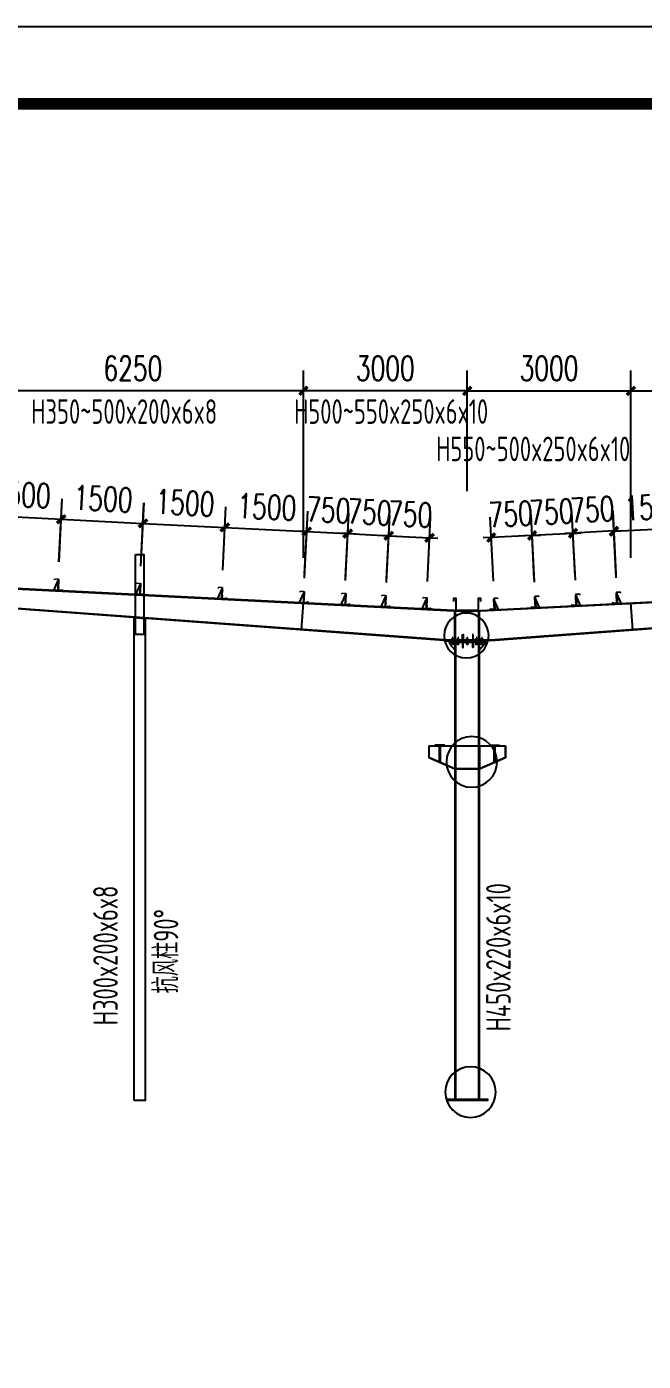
# Model space of a CAD drawing. Extents: x -33967 to 1773478, y -1022458 to -784650.
# Drawn here: x 1680354 to 1691651, y -962897 to -938458 of the extents above; entities that cross this region are included whole.
import ezdxf

# ---------------------------------------------------------------- set-up
doc = ezdxf.new("R2010")
doc.units = 0
doc.header["$LTSCALE"] = 1000
doc.header["$MEASUREMENT"] = 0
doc.linetypes.add('ACAD_ISO02W100', pattern=[15, 12, -3])
for name, color, linetype in [('14', 2, 'Continuous'), ('AXIS', 3, 'Continuous'), ('G L', 150, 'Continuous'), ('GL', 150, 'Continuous'), ('GZ', 50, 'Continuous'), ('PUB_TITLE', 4, 'Continuous'), ('SPACE', 7, 'Continuous'), ('TEXT', 7, 'Continuous'), ('天沟', 2, 'Continuous'), ('柱子', 30, 'Continuous'), ('檩托板', 7, 'Continuous')]:
    doc.layers.add(name, color=color, linetype=linetype)
for name, color, linetype, lineweight in [('6', 253, 'Continuous', 13), ('檩条', 30, 'Continuous', 5), ('螺栓', 15, 'Continuous', 18)]:
    doc.layers.add(name, color=color, linetype=linetype, lineweight=lineweight)
doc.styles.add('_TCH_DIM_T3', font='SIMPLEX', dxfattribs={"width": 0.705882, "bigfont": 'GBCBIG'})
doc.styles.add('TSSD_Norm', font='tssdeng.shx', dxfattribs={"bigfont": 'hztxt.shx'})
doc.dimstyles.new('TCH_150_1', dxfattribs={"dimtxt": 446.25, "dimasz": 150, "dimexe": 375, "dimexo": 450, "dimgap": 189.375, "dimtad": 1, "dimdec": 0, "dimzin": 0, "dimdsep": 46, "dimtxsty": '_TCH_DIM_T3', "dimblk": 'ARCHTICK', "dimcen": 0.09, "dimclrd": 256, "dimclre": 256, "dimclrt": 7, "dimazin": 2, "dimtfac": 1, "dimtdec": 0, "dimtix": 1, "dimtmove": 2, "dimatfit": 3, "dimfxl": 1, "dimtolj": 1, "dimtzin": 0, "dimarcsym": 0})
pattern_1 = [(180, (1860132.074, -883460.571), (-3e-12, -6.37031987), []), (180, (1860132.074, -883463.756), (-3e-12, -6.37031987), [3.18515994, -1.59257997])]
pattern_2 = [(180, (1860132.074, -883460.571), (-3e-12, -6.37031987), []), (180, (1860132.074, -883463.756), (-3e-12, -6.37031987), [3.18515994, -1.59257997])]
pattern_3 = [(180, (1859962.355, -883460.571), (-3e-12, -6.37031987), []), (180, (1859962.355, -883463.756), (-3e-12, -6.37031987), [3.18515994, -1.59257997])]
pattern_4 = [(180, (1859962.355, -883460.571), (-3e-12, -6.37031987), []), (180, (1859962.355, -883463.756), (-3e-12, -6.37031987), [3.18515994, -1.59257997])]
pattern_5 = [(180, (1859862.355, -883460.571), (-3e-12, -6.37031987), []), (180, (1859862.355, -883463.756), (-3e-12, -6.37031987), [3.18515994, -1.59257997])]
pattern_6 = [(180, (1859862.355, -883460.571), (-3e-12, -6.37031987), []), (180, (1859862.355, -883463.756), (-3e-12, -6.37031987), [3.18515994, -1.59257997])]
pattern_7 = [(180, (1860014.3554, -883460.571), (-3e-12, -6.37031987), []), (180, (1860014.3554, -883463.756), (-3e-12, -6.37031987), [3.18515994, -1.59257997])]
pattern_8 = [(180, (1860014.3554, -883460.571), (-3e-12, -6.37031987), []), (180, (1860014.3554, -883463.756), (-3e-12, -6.37031987), [3.18515994, -1.59257997])]
pattern_9 = [(180, (1859912.3554, -883460.571), (-3e-12, -6.37031987), []), (180, (1859912.3554, -883463.756), (-3e-12, -6.37031987), [3.18515994, -1.59257997])]
pattern_10 = [(180, (1859912.3554, -883460.571), (-3e-12, -6.37031987), []), (180, (1859912.3554, -883463.756), (-3e-12, -6.37031987), [3.18515994, -1.59257997])]

# ---------------------------------------------------------------- blocks, each defined once
blk = doc.blocks.new('LT')
at = {"layer": '檩托板', "elevation": 0}
for points in [[(1356482, 98210), (1356488, 98210), (1356498, 98018), (1356492, 98018)], [(1356488, 98200), (1356498, 98018), (1356568, 98022)]]:
    blk.add_lwpolyline(points, close=True, dxfattribs=at)
at = {"layer": '檩条', "color": 1, "linetype": 'Continuous'}
for p, q in [((1356504, 98171, -2), (1356464, 98169, -2)), ((1356509, 98080, -2), (1356469, 98078, -2))]:
    blk.add_line(p, q, dxfattribs=at)
at = {"layer": '檩条', "elevation": -2}
blk.add_lwpolyline([(1356481, 98215, -0.414214), (1356491, 98225), (1356547, 98228), (1356561, 98215), (1356563, 98218), (1356548, 98231), (1356488, 98228, 0.414214), (1356478, 98217), (1356488, 98041, -0.414214), (1356478, 98030), (1356423, 98027), (1356408, 98040), (1356406, 98038), (1356421, 98024), (1356481, 98027, 0.414214), (1356491, 98038), (1356481, 98215)], format="xyb", dxfattribs=at)
at = {"layer": '檩条', "color": 1, "linetype": 'Continuous'}
for points in [[(1356481, 98158, -2), (1356480, 98182, -2), (1356490, 98158, -2), (1356489, 98182, -2)], [(1356485, 98091, -2), (1356486, 98066, -2), (1356494, 98091, -2), (1356495, 98067, -2)]]:
    blk.add_solid(points, dxfattribs=at)
blk = doc.blocks.new('_ArchTick')
at = {"color": 0, "linetype": 'ByBlock', "const_width": 0.4}
blk.add_lwpolyline([(-0.5, -0.5), (0.5, 0.5)], dxfattribs=at)
blk = doc.blocks.new('*D746')
at = {"layer": 'AXIS', "lineweight": -2, "transparency": 16777216}
for p, q in [((1679174, -948186), (1679174, -944752)), ((1685424, -947250), (1685424, -944752)), ((1685424, -945127), (1679174, -945127))]:
    blk.add_line(p, q, dxfattribs=at)
at = {"layer": 'Defpoints', "color": 0, "transparency": 16777216}
for p in [(1679174, -945127), (1685424, -947700, 3), (1679174, -948636, 3)]:
    blk.add_point(p, dxfattribs=at)
at = {"layer": 'AXIS', "lineweight": -2, "transparency": 16777216, "xscale": 150, "yscale": 150, "zscale": 150, "rotation": 180}
blk.add_blockref('_ArchTick', (1679174, -945127), dxfattribs=at)
at = {"layer": 'AXIS', "lineweight": -2, "transparency": 16777216, "xscale": 150, "yscale": 150, "zscale": 150}
blk.add_blockref('_ArchTick', (1685424, -945127), dxfattribs=at)
at = {"layer": 'AXIS', "color": 7, "transparency": 16777216, "insert": (1682299, -944714), "char_height": 446.2, "attachment_point": 5, "style": '_TCH_DIM_T3'}
blk.add_mtext('\\A1;6250', dxfattribs=at)
blk = doc.blocks.new('*D752')
at = {"layer": 'AXIS', "lineweight": -2, "transparency": 16777216}
for p, q in [((1679446, -948184), (1679504, -947028)), ((1680945, -948259), (1681002, -947103)), ((1679485, -947403), (1680984, -947478))]:
    blk.add_line(p, q, dxfattribs=at)
at = {"layer": 'Defpoints', "color": 0, "transparency": 16777216}
for p in [(1680984, -947478), (1679424, -948634, 0), (1680922, -948709, 0)]:
    blk.add_point(p, dxfattribs=at)
at = {"layer": 'AXIS', "lineweight": -2, "transparency": 16777216, "xscale": 150, "yscale": 150, "zscale": 150}
for p, rotation in [((1679485, -947403), 177.1375947688727), ((1680984, -947478), 357.1375947688728)]:
    blk.add_blockref('_ArchTick', p, dxfattribs=dict(at, rotation=rotation))
at = {"layer": 'AXIS', "color": 7, "transparency": 16777216, "insert": (1680255, -947028), "char_height": 446.2, "attachment_point": 5, "rotation": 357.1376, "style": '_TCH_DIM_T3'}
blk.add_mtext('\\A1;1500', dxfattribs=at)
blk = doc.blocks.new('*D754')
at = {"layer": 'AXIS', "lineweight": -2, "transparency": 16777216}
for p, q in [((1680946, -948259), (1681004, -947103)), ((1682445, -948334), (1682502, -947178)), ((1680985, -947478), (1682484, -947553))]:
    blk.add_line(p, q, dxfattribs=at)
at = {"layer": 'Defpoints', "color": 0, "transparency": 16777216}
for p in [(1682484, -947553), (1680924, -948709, 0), (1682422, -948784, 0)]:
    blk.add_point(p, dxfattribs=at)
at = {"layer": 'AXIS', "lineweight": -2, "transparency": 16777216, "xscale": 150, "yscale": 150, "zscale": 150}
for p, rotation in [((1680985, -947478), 177.1375947688727), ((1682484, -947553), 357.1375947688728)]:
    blk.add_blockref('_ArchTick', p, dxfattribs=dict(at, rotation=rotation))
at = {"layer": 'AXIS', "color": 7, "transparency": 16777216, "insert": (1681755, -947103), "char_height": 446.2, "attachment_point": 5, "rotation": 357.1376, "style": '_TCH_DIM_T3'}
blk.add_mtext('\\A1;1500', dxfattribs=at)
blk = doc.blocks.new('*D755')
at = {"layer": 'AXIS', "lineweight": -2, "transparency": 16777216}
for p, q in [((1682446, -948334), (1682504, -947178)), ((1683945, -948409), (1684002, -947253)), ((1682485, -947553), (1683984, -947628))]:
    blk.add_line(p, q, dxfattribs=at)
at = {"layer": 'Defpoints', "color": 0, "transparency": 16777216}
for p in [(1683984, -947628), (1682424, -948784, 0), (1683922, -948859, 0)]:
    blk.add_point(p, dxfattribs=at)
at = {"layer": 'AXIS', "lineweight": -2, "transparency": 16777216, "xscale": 150, "yscale": 150, "zscale": 150}
for p, rotation in [((1682485, -947553), 177.1375947688727), ((1683984, -947628), 357.1375947688728)]:
    blk.add_blockref('_ArchTick', p, dxfattribs=dict(at, rotation=rotation))
at = {"layer": 'AXIS', "color": 7, "transparency": 16777216, "insert": (1683255, -947178), "char_height": 446.2, "attachment_point": 5, "rotation": 357.1376, "style": '_TCH_DIM_T3'}
blk.add_mtext('\\A1;1500', dxfattribs=at)
blk = doc.blocks.new('*D756')
at = {"layer": 'AXIS', "lineweight": -2, "transparency": 16777216}
for p, q in [((1683946, -948409), (1684004, -947253)), ((1685445, -948484), (1685502, -947328)), ((1683985, -947628), (1685484, -947703))]:
    blk.add_line(p, q, dxfattribs=at)
at = {"layer": 'Defpoints', "color": 0, "transparency": 16777216}
for p in [(1685484, -947703), (1683924, -948859, 0), (1685422, -948934, 0)]:
    blk.add_point(p, dxfattribs=at)
at = {"layer": 'AXIS', "lineweight": -2, "transparency": 16777216, "xscale": 150, "yscale": 150, "zscale": 150}
for p, rotation in [((1683985, -947628), 177.1375947688727), ((1685484, -947703), 357.1375947688728)]:
    blk.add_blockref('_ArchTick', p, dxfattribs=dict(at, rotation=rotation))
at = {"layer": 'AXIS', "color": 7, "transparency": 16777216, "insert": (1684755, -947253), "char_height": 446.2, "attachment_point": 5, "rotation": 357.1376, "style": '_TCH_DIM_T3'}
blk.add_mtext('\\A1;1500', dxfattribs=at)
blk = doc.blocks.new('*D774')
at = {"layer": 'AXIS', "lineweight": -2, "transparency": 16777216}
for p, q in [((1691424, -947415), (1691424, -944752)), ((1697424, -948186), (1697424, -944752)), ((1691424, -945127), (1697424, -945127))]:
    blk.add_line(p, q, dxfattribs=at)
at = {"layer": 'Defpoints', "color": 0, "transparency": 16777216}
for p in [(1697424, -945127), (1691424, -947865), (1697424, -948636, 3)]:
    blk.add_point(p, dxfattribs=at)
at = {"layer": 'AXIS', "lineweight": -2, "transparency": 16777216, "xscale": 150, "yscale": 150, "zscale": 150, "rotation": 180}
blk.add_blockref('_ArchTick', (1691424, -945127), dxfattribs=at)
at = {"layer": 'AXIS', "lineweight": -2, "transparency": 16777216, "xscale": 150, "yscale": 150, "zscale": 150}
blk.add_blockref('_ArchTick', (1697424, -945127), dxfattribs=at)
at = {"layer": 'AXIS', "color": 7, "transparency": 16777216, "insert": (1694424, -944714), "char_height": 446.2, "attachment_point": 5, "style": '_TCH_DIM_T3'}
blk.add_mtext('\\A1;6000', dxfattribs=at)
blk = doc.blocks.new('*D778')
at = {"layer": 'AXIS', "lineweight": -2, "transparency": 16777216}
for p, q in [((1692651, -948409), (1692594, -947253)), ((1691153, -948484), (1691096, -947328)), ((1692612, -947628), (1691114, -947703))]:
    blk.add_line(p, q, dxfattribs=at)
at = {"layer": 'Defpoints', "color": 0, "transparency": 16777216}
for p in [(1691114, -947703), (1691176, -948934, 0), (1692674, -948859, 0)]:
    blk.add_point(p, dxfattribs=at)
at = {"layer": 'AXIS', "lineweight": -2, "transparency": 16777216, "xscale": 150, "yscale": 150, "zscale": 150}
for p, rotation in [((1691114, -947703), 182.8624052311272), ((1692612, -947628), 2.862405231127259)]:
    blk.add_blockref('_ArchTick', p, dxfattribs=dict(at, rotation=rotation))
at = {"layer": 'AXIS', "color": 7, "transparency": 16777216, "insert": (1691843, -947253), "char_height": 446.2, "attachment_point": 5, "rotation": 2.8624, "style": '_TCH_DIM_T3'}
blk.add_mtext('\\A1;1500', dxfattribs=at)
blk = doc.blocks.new('*D779')
at = {"layer": 'AXIS', "lineweight": -2, "transparency": 16777216}
for p, q in [((1690403, -948529), (1690344, -947356)), ((1691155, -948549), (1691093, -947318)), ((1690363, -947730), (1690213, -947738)), ((1691112, -947693), (1690363, -947730)), ((1691112, -947693), (1691262, -947685))]:
    blk.add_line(p, q, dxfattribs=at)
at = {"layer": 'Defpoints', "color": 0, "transparency": 16777216}
for p in [(1690363, -947730), (1690425, -948979, 0), (1691177, -948999, 0)]:
    blk.add_point(p, dxfattribs=at)
at = {"layer": 'AXIS', "lineweight": -2, "transparency": 16777216, "xscale": 150, "yscale": 150, "zscale": 150}
for p, rotation in [((1690363, -947730), 2.862405231127226), ((1691112, -947693), 182.8624052311272)]:
    blk.add_blockref('_ArchTick', p, dxfattribs=dict(at, rotation=rotation))
at = {"layer": 'AXIS', "color": 7, "transparency": 16777216, "insert": (1690717, -947300), "char_height": 446.2, "attachment_point": 5, "rotation": 2.8624, "style": '_TCH_DIM_T3'}
blk.add_mtext('\\A1;750', dxfattribs=at)
blk = doc.blocks.new('*D784')
at = {"layer": 'AXIS', "lineweight": -2, "transparency": 16777216}
for p, q in [((1689654, -948573), (1689595, -947400)), ((1690406, -948593), (1690344, -947362)), ((1690363, -947737), (1689614, -947774)), ((1690363, -947737), (1690513, -947729)), ((1689614, -947774), (1689464, -947782))]:
    blk.add_line(p, q, dxfattribs=at)
at = {"layer": 'Defpoints', "color": 0, "transparency": 16777216}
for p in [(1689614, -947774), (1689676, -949022, 0), (1690428, -949042, 0)]:
    blk.add_point(p, dxfattribs=at)
at = {"layer": 'AXIS', "lineweight": -2, "transparency": 16777216, "xscale": 150, "yscale": 150, "zscale": 150}
for p, rotation in [((1689614, -947774), 2.862405231127226), ((1690363, -947737), 182.8624052311272)]:
    blk.add_blockref('_ArchTick', p, dxfattribs=dict(at, rotation=rotation))
at = {"layer": 'AXIS', "color": 7, "transparency": 16777216, "insert": (1689968, -947343), "char_height": 446.2, "attachment_point": 5, "rotation": 2.8624, "style": '_TCH_DIM_T3'}
blk.add_mtext('\\A1;750', dxfattribs=at)
blk = doc.blocks.new('*D785')
at = {"layer": 'AXIS', "lineweight": -2, "transparency": 16777216}
for p, q in [((1688906, -948612), (1688847, -947438)), ((1689658, -948632), (1689596, -947401)), ((1688866, -947813), (1688716, -947820)), ((1689615, -947775), (1688866, -947813)), ((1689615, -947775), (1689765, -947768))]:
    blk.add_line(p, q, dxfattribs=at)
at = {"layer": 'Defpoints', "color": 0, "transparency": 16777216}
for p in [(1688866, -947813), (1688928, -949061, 0), (1689680, -949081, 0)]:
    blk.add_point(p, dxfattribs=at)
at = {"layer": 'AXIS', "lineweight": -2, "transparency": 16777216, "xscale": 150, "yscale": 150, "zscale": 150}
for p, rotation in [((1688866, -947813), 2.862405231127226), ((1689615, -947775), 182.8624052311272)]:
    blk.add_blockref('_ArchTick', p, dxfattribs=dict(at, rotation=rotation))
at = {"layer": 'AXIS', "color": 7, "transparency": 16777216, "insert": (1689220, -947382), "char_height": 446.2, "attachment_point": 5, "rotation": 2.8624, "style": '_TCH_DIM_T3'}
blk.add_mtext('\\A1;750', dxfattribs=at)
blk = doc.blocks.new('*D790')
at = {"layer": 'AXIS', "lineweight": -2, "transparency": 16777216}
for p, q in [((1685442, -948559), (1685504, -947328)), ((1686195, -948539), (1686253, -947366)), ((1685485, -947703), (1685335, -947695)), ((1685485, -947703), (1686234, -947740)), ((1686234, -947740), (1686384, -947748))]:
    blk.add_line(p, q, dxfattribs=at)
at = {"layer": 'Defpoints', "color": 0, "transparency": 16777216}
for p in [(1686234, -947740), (1685420, -949009, 0), (1686172, -948989, 0)]:
    blk.add_point(p, dxfattribs=at)
at = {"layer": 'AXIS', "lineweight": -2, "transparency": 16777216, "xscale": 150, "yscale": 150, "zscale": 150}
for p, rotation in [((1685485, -947703), 357.1375947688728), ((1686234, -947740), 177.1375947688727)]:
    blk.add_blockref('_ArchTick', p, dxfattribs=dict(at, rotation=rotation))
at = {"layer": 'AXIS', "color": 7, "transparency": 16777216, "insert": (1685880, -947310), "char_height": 446.2, "attachment_point": 5, "rotation": 357.1376, "style": '_TCH_DIM_T3'}
blk.add_mtext('\\A1;750', dxfattribs=at)
blk = doc.blocks.new('*D791')
at = {"layer": 'AXIS', "lineweight": -2, "transparency": 16777216}
for p, q in [((1686195, -948598), (1686256, -947367)), ((1686947, -948578), (1687005, -947404)), ((1686237, -947741), (1686088, -947734)), ((1686237, -947741), (1686987, -947779)), ((1686987, -947779), (1687136, -947786))]:
    blk.add_line(p, q, dxfattribs=at)
at = {"layer": 'Defpoints', "color": 0, "transparency": 16777216}
for p in [(1686987, -947779), (1686172, -949047, 0), (1686924, -949027, 0)]:
    blk.add_point(p, dxfattribs=at)
at = {"layer": 'AXIS', "lineweight": -2, "transparency": 16777216, "xscale": 150, "yscale": 150, "zscale": 150}
for p, rotation in [((1686237, -947741), 357.1375947688728), ((1686987, -947779), 177.1375947688727)]:
    blk.add_blockref('_ArchTick', p, dxfattribs=dict(at, rotation=rotation))
at = {"layer": 'AXIS', "color": 7, "transparency": 16777216, "insert": (1686633, -947348), "char_height": 446.2, "attachment_point": 5, "rotation": 357.1376, "style": '_TCH_DIM_T3'}
blk.add_mtext('\\A1;750', dxfattribs=at)
blk = doc.blocks.new('*D792')
at = {"layer": 'AXIS', "lineweight": -2, "transparency": 16777216}
for p, q in [((1686943, -948636), (1687004, -947406)), ((1687695, -948616), (1687754, -947443)), ((1686986, -947780), (1686836, -947773)), ((1686986, -947780), (1687735, -947818)), ((1687735, -947818), (1687885, -947825))]:
    blk.add_line(p, q, dxfattribs=at)
at = {"layer": 'Defpoints', "color": 0, "transparency": 16777216}
for p in [(1687735, -947818), (1686920, -949086, 0), (1687672, -949066, 0)]:
    blk.add_point(p, dxfattribs=at)
at = {"layer": 'AXIS', "lineweight": -2, "transparency": 16777216, "xscale": 150, "yscale": 150, "zscale": 150}
for p, rotation in [((1686986, -947780), 357.1375947688728), ((1687735, -947818), 177.1375947688727)]:
    blk.add_blockref('_ArchTick', p, dxfattribs=dict(at, rotation=rotation))
at = {"layer": 'AXIS', "color": 7, "transparency": 16777216, "insert": (1687381, -947387), "char_height": 446.2, "attachment_point": 5, "rotation": 357.1376, "style": '_TCH_DIM_T3'}
blk.add_mtext('\\A1;750', dxfattribs=at)
blk = doc.blocks.new('*D1673')
at = {"layer": 'AXIS', "lineweight": -2, "transparency": 16777216}
for p, q in [((1685424, -948186), (1685424, -944752)), ((1688424, -946965), (1688424, -944752)), ((1688424, -945127), (1685424, -945127))]:
    blk.add_line(p, q, dxfattribs=at)
at = {"layer": 'Defpoints', "color": 0, "transparency": 16777216}
for p in [(1685424, -945127), (1688424, -947415), (1685424, -948636, 3)]:
    blk.add_point(p, dxfattribs=at)
at = {"layer": 'AXIS', "lineweight": -2, "transparency": 16777216, "xscale": 150, "yscale": 150, "zscale": 150, "rotation": 180}
blk.add_blockref('_ArchTick', (1685424, -945127), dxfattribs=at)
at = {"layer": 'AXIS', "lineweight": -2, "transparency": 16777216, "xscale": 150, "yscale": 150, "zscale": 150}
blk.add_blockref('_ArchTick', (1688424, -945127), dxfattribs=at)
at = {"layer": 'AXIS', "color": 7, "transparency": 16777216, "insert": (1686924, -944714), "char_height": 446.2, "attachment_point": 5, "style": '_TCH_DIM_T3'}
blk.add_mtext('\\A1;3000', dxfattribs=at)
blk = doc.blocks.new('*D1949')
at = {"layer": 'AXIS', "lineweight": -2, "transparency": 16777216}
for p, q in [((1688424, -946965), (1688424, -944752)), ((1691424, -948186), (1691424, -944752)), ((1688424, -945127), (1691424, -945127))]:
    blk.add_line(p, q, dxfattribs=at)
at = {"layer": 'Defpoints', "color": 0, "transparency": 16777216}
for p in [(1691424, -945127), (1688424, -947415), (1691424, -948636, 3)]:
    blk.add_point(p, dxfattribs=at)
at = {"layer": 'AXIS', "lineweight": -2, "transparency": 16777216, "xscale": 150, "yscale": 150, "zscale": 150, "rotation": 180}
blk.add_blockref('_ArchTick', (1688424, -945127), dxfattribs=at)
at = {"layer": 'AXIS', "lineweight": -2, "transparency": 16777216, "xscale": 150, "yscale": 150, "zscale": 150}
blk.add_blockref('_ArchTick', (1691424, -945127), dxfattribs=at)
at = {"layer": 'AXIS', "color": 7, "transparency": 16777216, "insert": (1689924, -944714), "char_height": 446.2, "attachment_point": 5, "style": '_TCH_DIM_T3'}
blk.add_mtext('\\A1;3000', dxfattribs=at)

msp = doc.modelspace()

# ---------------------------------------------------------------- hatches: boundary and pattern name
at = {"layer": '螺栓'}
h = msp.add_hatch(dxfattribs=at)
h.set_pattern_fill('BRASS', color=256, scale=1.0032, angle=180, style=0)
h.set_pattern_definition(pattern_5)
h.paths.add_polyline_path([(1688145.9, -949755.1), (1688145.9, -949768.8), (1688166, -949768.8), (1688166, -949755.1)])
h = msp.add_hatch(dxfattribs=at)
h.set_pattern_fill('BRASS', color=256, scale=1.0032, angle=180, style=0)
h.set_pattern_definition(pattern_6)
h.paths.add_polyline_path([(1688145.9, -949755.1), (1688145.9, -949768.8), (1688166, -949768.8), (1688166, -949755.1)])
h = msp.add_hatch(dxfattribs=at)
h.set_pattern_fill('BRASS', color=256, scale=1.0032, angle=180, style=0)
h.set_pattern_definition(pattern_5)
h.paths.add_polyline_path([(1688145.9, -949755.1), (1688145.9, -949768.8), (1688166, -949768.8), (1688166, -949755.1)])
h = msp.add_hatch(dxfattribs=at)
h.set_pattern_fill('BRASS', color=256, scale=1.0032, angle=180, style=0)
h.set_pattern_definition(pattern_6)
h.paths.add_polyline_path([(1688145.9, -949755.1), (1688145.9, -949768.8), (1688166, -949768.8), (1688166, -949755.1)])
h = msp.add_hatch(dxfattribs=at)
h.set_pattern_fill('BRASS', color=256, scale=1.0032, angle=180, style=0)
h.set_pattern_definition(pattern_3)
h.paths.add_polyline_path([(1688245.9, -949755.1), (1688245.9, -949768.8), (1688266, -949768.8), (1688266, -949755.1)])
h = msp.add_hatch(dxfattribs=at)
h.set_pattern_fill('BRASS', color=256, scale=1.0032, angle=180, style=0)
h.set_pattern_definition(pattern_4)
h.paths.add_polyline_path([(1688245.9, -949755.1), (1688245.9, -949768.8), (1688266, -949768.8), (1688266, -949755.1)])
h = msp.add_hatch(dxfattribs=at)
h.set_pattern_fill('BRASS', color=256, scale=1.0032, angle=180, style=0)
h.set_pattern_definition(pattern_3)
h.paths.add_polyline_path([(1688245.9, -949755.1), (1688245.9, -949768.8), (1688266, -949768.8), (1688266, -949755.1)])
h = msp.add_hatch(dxfattribs=at)
h.set_pattern_fill('BRASS', color=256, scale=1.0032, angle=180, style=0)
h.set_pattern_definition(pattern_4)
h.paths.add_polyline_path([(1688245.9, -949755.1), (1688245.9, -949768.8), (1688266, -949768.8), (1688266, -949755.1)])
h = msp.add_hatch(dxfattribs=at)
h.set_pattern_fill('BRASS', color=256, scale=1.0032, angle=180, style=0)
h.set_pattern_definition(pattern_1)
h.paths.add_polyline_path([(1688415.6, -949755.1), (1688415.6, -949768.8), (1688435.7, -949768.8), (1688435.7, -949755.1)])
h = msp.add_hatch(dxfattribs=at)
h.set_pattern_fill('BRASS', color=256, scale=1.0032, angle=180, style=0)
h.set_pattern_definition(pattern_2)
h.paths.add_polyline_path([(1688415.6, -949755.1), (1688415.6, -949768.8), (1688435.7, -949768.8), (1688435.7, -949755.1)])
h = msp.add_hatch(dxfattribs=at)
h.set_pattern_fill('BRASS', color=256, scale=1.0032, angle=180, style=0)
h.set_pattern_definition(pattern_1)
h.paths.add_polyline_path([(1688415.6, -949755.1), (1688415.6, -949768.8), (1688435.7, -949768.8), (1688435.7, -949755.1)])
h = msp.add_hatch(dxfattribs=at)
h.set_pattern_fill('BRASS', color=256, scale=1.0032, angle=180, style=0)
h.set_pattern_definition(pattern_2)
h.paths.add_polyline_path([(1688415.6, -949755.1), (1688415.6, -949768.8), (1688435.7, -949768.8), (1688435.7, -949755.1)])
h = msp.add_hatch(dxfattribs=at)
h.set_pattern_fill('BRASS', color=256, scale=1.0032, angle=180, style=0)
h.set_pattern_definition(pattern_7)
h.paths.add_polyline_path([(1688604.1, -949755.1), (1688604.1, -949768.8), (1688584, -949768.8), (1688584, -949755.1)])
h = msp.add_hatch(dxfattribs=at)
h.set_pattern_fill('BRASS', color=256, scale=1.0032, angle=180, style=0)
h.set_pattern_definition(pattern_8)
h.paths.add_polyline_path([(1688604.1, -949755.1), (1688604.1, -949768.8), (1688584, -949768.8), (1688584, -949755.1)])
h = msp.add_hatch(dxfattribs=at)
h.set_pattern_fill('BRASS', color=256, scale=1.0032, angle=180, style=0)
h.set_pattern_definition(pattern_7)
h.paths.add_polyline_path([(1688604.1, -949755.1), (1688604.1, -949768.8), (1688584, -949768.8), (1688584, -949755.1)])
h = msp.add_hatch(dxfattribs=at)
h.set_pattern_fill('BRASS', color=256, scale=1.0032, angle=180, style=0)
h.set_pattern_definition(pattern_8)
h.paths.add_polyline_path([(1688604.1, -949755.1), (1688604.1, -949768.8), (1688584, -949768.8), (1688584, -949755.1)])
h = msp.add_hatch(dxfattribs=at)
h.set_pattern_fill('BRASS', color=256, scale=1.0032, angle=180, style=0)
h.set_pattern_definition(pattern_9)
h.paths.add_polyline_path([(1688702.1, -949755.1), (1688702.1, -949768.8), (1688682, -949768.8), (1688682, -949755.1)])
h = msp.add_hatch(dxfattribs=at)
h.set_pattern_fill('BRASS', color=256, scale=1.0032, angle=180, style=0)
h.set_pattern_definition(pattern_10)
h.paths.add_polyline_path([(1688702.1, -949755.1), (1688702.1, -949768.8), (1688682, -949768.8), (1688682, -949755.1)])
h = msp.add_hatch(dxfattribs=at)
h.set_pattern_fill('BRASS', color=256, scale=1.0032, angle=180, style=0)
h.set_pattern_definition(pattern_9)
h.paths.add_polyline_path([(1688702.1, -949755.1), (1688702.1, -949768.8), (1688682, -949768.8), (1688682, -949755.1)])
h = msp.add_hatch(dxfattribs=at)
h.set_pattern_fill('BRASS', color=256, scale=1.0032, angle=180, style=0)
h.set_pattern_definition(pattern_10)
h.paths.add_polyline_path([(1688702.1, -949755.1), (1688702.1, -949768.8), (1688682, -949768.8), (1688682, -949755.1)])

# ---------------------------------------------------------------- linework, layer by layer
at = {"layer": '14'}
for p, q in [((1687724, -951624.1), (1688199, -951624.1)), ((1688199, -951634.1), (1687724, -951634.1)), ((1687724, -951634.1), (1687724, -951834.1)), ((1688199, -951634.1), (1687724, -951634.1)), ((1688014, -951614.1), (1687834, -951614.1)), ((1687834, -951614.1), (1687834, -951624.1)), ((1687834, -951624.1), (1688014, -951624.1)), ((1687919, -951920.3), (1687919, -951634.1)), ((1687919, -951634.1), (1687929, -951634.1)), ((1687929, -951634.1), (1687929, -951924.7)), ((1688209, -951624.1), (1688639, -951624.1)), ((1688209, -951634.1), (1688209, -951624.1)), ((1688639, -951634.1), (1688209, -951634.1)), ((1688639, -951624.1), (1688639, -951634.1)), ((1688649, -951624.1), (1689124, -951624.1)), ((1689124, -951634.1), (1688649, -951634.1)), ((1688649, -951634.1), (1688649, -952044.1)), ((1689124, -951634.1), (1688649, -951634.1)), ((1688834, -951614.1), (1689014, -951614.1)), ((1688919, -951924.7), (1688919, -951634.1)), ((1688919, -951634.1), (1688929, -951634.1)), ((1688929, -951634.1), (1688929, -951920.3)), ((1689124, -951834.1), (1689124, -951634.1)), ((1687724, -951834.1), (1688199, -952044.1)), ((1687724, -951834.1), (1688199, -952044.1)), ((1688199, -952054.1), (1687724, -951844.1)), ((1688649, -952044.1), (1689124, -951834.1)), ((1688649, -952044.1), (1689124, -951834.1)), ((1689124, -951844.1), (1688649, -952054.1)), ((1687929, -951924.7), (1687919, -951920.3)), ((1688209, -952044.1), (1688639, -952044.1)), ((1688209, -952054.1), (1688209, -952044.1)), ((1688639, -952054.1), (1688209, -952054.1)), ((1688639, -952044.1), (1688639, -952054.1)), ((1688929, -951920.3), (1688919, -951924.7))]:
    msp.add_line(p, q, dxfattribs=at)
at = {"layer": '14', "const_width": 0.45}
msp.add_lwpolyline([(1688199, -952074.1), (1688199, -951634.1)], dxfattribs=at)
at = {"layer": '6', "linetype": 'ACAD_ISO02W100', "ltscale": 2}
for p, q in [((1688156, -949632.6), (1688156, -949784.9)), ((1688256, -949632.6), (1688256, -949784.9)), ((1688425.7, -949632.6), (1688425.7, -949784.9)), ((1688594, -949632.6), (1688594, -949784.9)), ((1688692, -949632.6), (1688692, -949784.9))]:
    msp.add_line(p, q, dxfattribs=at)
at = {"layer": 'AXIS'}
for points in [[(1688818.3, -949607.5, 1), (1688000.3, -949607.5, 1)], [(1688970.8, -951922, 1), (1688044.2, -951922, 1)], [(1688948, -957966.6, 1), (1688021.4, -957966.6, 1)]]:
    msp.add_lwpolyline(points, format="xyb", close=True, dxfattribs=at)
at = {"layer": 'G L'}
for p, q in [((1685387.2, -949505.8), (1685423.9, -949008.6)), ((1691460.7, -949505.8), (1691423.9, -949008.6))]:
    msp.add_line(p, q, dxfattribs=at)
for points in [[(1688423.9, -949158.6), (1679173.9, -948696.1)], [(1679173.9, -948706.1), (1688423.9, -949168.6), (1697423.9, -948718.6)], [(1688423.9, -949158.6), (1697423.9, -948708.6)], [(1687999, -949688.9), (1679173.9, -949036.5)], [(1687999, -949698.9), (1679173.9, -949046.5)], [(1688849, -949688.7), (1697423.9, -949049)], [(1688849, -949698.8), (1697423.9, -949059)]]:
    msp.add_lwpolyline(points, dxfattribs=at)
at = {"layer": 'GL'}
for p, q in [((1688199, -949688.7), (1688199, -949157.3)), ((1688209, -949688.7), (1688209, -949157.8)), ((1688639, -949688.7), (1688639, -949157.8)), ((1688649, -949688.7), (1688649, -949157.3)), ((1687999, -949698.7), (1687999, -949688.7)), ((1687999, -949688.7), (1688849, -949688.7)), ((1687999, -949698.7), (1688099, -949708.7)), ((1688849, -949698.7), (1688749, -949708.7)), ((1688849, -949698.7), (1688849, -949688.7)), ((1688099, -949728.7), (1688099, -949708.7)), ((1688099, -949708.7), (1688749, -949708.7)), ((1688099, -949728.7), (1688749, -949728.7)), ((1688099, -949728.7), (1688099, -949758.7)), ((1688099, -949758.7), (1688199, -949868.7)), ((1688749, -949758.7), (1688649, -949868.7)), ((1688749, -949728.7), (1688749, -949708.7)), ((1688749, -949728.7), (1688749, -949758.7))]:
    msp.add_line(p, q, dxfattribs=at)
for points in [[(1688341.2, -949588.7), (1688351.2, -949588.7), (1688351.2, -949688.7), (1688341.2, -949688.7)], [(1688535.4, -949588.7), (1688525.4, -949588.7), (1688525.4, -949688.7), (1688535.4, -949688.7)], [(1688341.2, -949828.7), (1688351.2, -949828.7), (1688351.2, -949728.7), (1688341.2, -949728.7)], [(1688535.4, -949828.7), (1688525.4, -949828.7), (1688525.4, -949728.7), (1688535.4, -949728.7)]]:
    msp.add_lwpolyline(points, close=True, dxfattribs=at)
at = {"layer": 'GZ'}
for p, q in [((1687724, -951624.1), (1687724, -951844.1)), ((1688014, -951614.1), (1688014, -951624.1)), ((1688834, -951624.1), (1688834, -951614.1)), ((1689014, -951614.1), (1689014, -951624.1)), ((1689124, -951624.1), (1689124, -951844.1))]:
    msp.add_line(p, q, dxfattribs=at)
for points in [[(1682348.9, -948124.1), (1682498.9, -948124.1), (1682498.9, -949588.6), (1682348.9, -949588.6)], [(1682323.9, -958124.1), (1682323.9, -949277.7), (1682523.9, -949292.4), (1682523.9, -958124.1)], [(1688639, -949728.7), (1688209, -949728.7), (1688208.9, -958099.1), (1688638.9, -958099.1)]]:
    msp.add_lwpolyline(points, close=True, dxfattribs=at)
for points in [[(1688649, -949728.7), (1688199, -949728.7), (1688198.9, -958099.1), (1688648.9, -958099.1), (1688649, -949698.8)], [(1688209, -949728.7), (1688639, -949728.7)]]:
    msp.add_lwpolyline(points, dxfattribs=at)
at = {"layer": 'GZ', "color": 141, "true_color": 0xadddf7}
msp.add_lwpolyline([(1688048.9, -958099.1), (1688798.9, -958099.1), (1688798.9, -958124.1), (1688048.9, -958124.1)], close=True, dxfattribs=at)
at = {"layer": 'PUB_TITLE'}
msp.add_lwpolyline([(1654677.7, -1022458.4), (1773477.7, -1022458.4), (1773477.7, -938458.4), (1654677.7, -938458.4)], close=True, dxfattribs=at)
at = {"layer": 'PUB_TITLE', "const_width": 212.1}
msp.add_lwpolyline([(1657498, -1021044.2), (1657498, -939872.6), (1771477.7, -939872.6), (1771477.7, -1021044.2)], close=True, dxfattribs=at)
at = {"layer": '天沟', "linetype": 'ByBlock'}
msp.add_lwpolyline([(1688673.4, -948981.2), (1688673.4, -948931.2), (1688623.4, -948931.2), (1688623.4, -949148.6), (1688223.4, -949148.6), (1688223.4, -948932), (1688173.4, -948932), (1688173.4, -948982)], dxfattribs=at)
at = {"layer": '柱子'}
msp.add_line((1688209, -951624.1), (1688639, -951624.1), dxfattribs=at)
at = {"layer": '螺栓'}
for p, q in [((1688131.9, -949688.7), (1688131.9, -949682.7)), ((1688131.9, -949688.7), (1688131.9, -949682.7)), ((1688131.9, -949688.7), (1688131.9, -949682.7)), ((1688131.9, -949688.7), (1688131.9, -949682.7)), ((1688174, -949666.7), (1688137.9, -949666.7)), ((1688145.9, -949682.7), (1688145.9, -949728.7)), ((1688146.9, -949682.7), (1688146.9, -949666.7)), ((1688165, -949682.7), (1688165, -949666.7)), ((1688166, -949682.7), (1688166, -949728.7)), ((1688231.9, -949688.7), (1688231.9, -949682.7)), ((1688231.9, -949688.7), (1688231.9, -949682.7)), ((1688231.9, -949688.7), (1688231.9, -949682.7)), ((1688231.9, -949688.7), (1688231.9, -949682.7)), ((1688274, -949666.7), (1688237.9, -949666.7)), ((1688245.9, -949682.7), (1688245.9, -949728.7)), ((1688246.9, -949682.7), (1688246.9, -949666.7)), ((1688265, -949682.7), (1688265, -949666.7)), ((1688266, -949682.7), (1688266, -949728.7)), ((1688401.6, -949688.7), (1688401.6, -949682.7)), ((1688401.6, -949688.7), (1688401.6, -949682.7)), ((1688401.6, -949688.7), (1688401.6, -949682.7)), ((1688401.6, -949688.7), (1688401.6, -949682.7)), ((1688443.7, -949666.7), (1688407.6, -949666.7)), ((1688415.6, -949682.7), (1688415.6, -949728.7)), ((1688416.7, -949682.7), (1688416.7, -949666.7)), ((1688434.7, -949682.7), (1688434.7, -949666.7)), ((1688435.7, -949682.7), (1688435.7, -949728.7)), ((1688576, -949666.7), (1688612.1, -949666.7)), ((1688584, -949682.7), (1688584, -949728.7)), ((1688585, -949682.7), (1688585, -949666.7)), ((1688603.1, -949682.7), (1688603.1, -949666.7)), ((1688604.1, -949682.7), (1688604.1, -949728.7)), ((1688618.1, -949688.7), (1688618.1, -949682.7)), ((1688618.1, -949688.7), (1688618.1, -949682.7)), ((1688618.1, -949688.7), (1688618.1, -949682.7)), ((1688618.1, -949688.7), (1688618.1, -949682.7)), ((1688674, -949666.7), (1688710.1, -949666.7)), ((1688682, -949682.7), (1688682, -949728.7)), ((1688683, -949682.7), (1688683, -949666.7)), ((1688701.1, -949682.7), (1688701.1, -949666.7)), ((1688702.1, -949682.7), (1688702.1, -949728.7)), ((1688716.1, -949688.7), (1688716.1, -949682.7)), ((1688716.1, -949688.7), (1688716.1, -949682.7)), ((1688716.1, -949688.7), (1688716.1, -949682.7)), ((1688716.1, -949688.7), (1688716.1, -949682.7)), ((1688174, -949750.8), (1688137.9, -949750.8)), ((1688146.9, -949750.8), (1688146.9, -949734.8)), ((1688165, -949750.8), (1688165, -949734.8)), ((1688274, -949750.8), (1688237.9, -949750.8)), ((1688246.9, -949750.8), (1688246.9, -949734.8)), ((1688265, -949750.8), (1688265, -949734.8)), ((1688443.7, -949750.8), (1688407.6, -949750.8)), ((1688416.7, -949750.8), (1688416.7, -949734.8)), ((1688434.7, -949750.8), (1688434.7, -949734.8)), ((1688576, -949750.8), (1688612.1, -949750.8)), ((1688585, -949750.8), (1688585, -949734.8)), ((1688603.1, -949750.8), (1688603.1, -949734.8)), ((1688674, -949750.8), (1688710.1, -949750.8)), ((1688683, -949750.8), (1688683, -949734.8)), ((1688701.1, -949750.8), (1688701.1, -949734.8))]:
    msp.add_line(p, q, dxfattribs=at)
for points in [[(1688180, -949682.7), (1688180, -949688.7), (1688131.9, -949688.7), (1688131.9, -949682.7)], [(1688280, -949682.7), (1688280, -949688.7), (1688231.9, -949688.7), (1688231.9, -949682.7)], [(1688449.8, -949682.7), (1688449.8, -949688.7), (1688401.6, -949688.7), (1688401.6, -949682.7)], [(1688569.9, -949682.7), (1688569.9, -949688.7), (1688618.1, -949688.7), (1688618.1, -949682.7)], [(1688667.9, -949682.7), (1688667.9, -949688.7), (1688716.1, -949688.7), (1688716.1, -949682.7)], [(1688180, -949728.7), (1688180, -949734.8), (1688131.9, -949734.8), (1688131.9, -949728.7)], [(1688280, -949728.7), (1688280, -949734.8), (1688231.9, -949734.8), (1688231.9, -949728.7)], [(1688449.8, -949728.7), (1688449.8, -949734.8), (1688401.6, -949734.8), (1688401.6, -949728.7)], [(1688569.9, -949728.7), (1688569.9, -949734.8), (1688618.1, -949734.8), (1688618.1, -949728.7)], [(1688667.9, -949728.7), (1688667.9, -949734.8), (1688716.1, -949734.8), (1688716.1, -949728.7)]]:
    msp.add_lwpolyline(points, close=True, dxfattribs=at)
for points in [[(1688174, -949682.7), (1688174, -949666.7), (1688169.8, -949662.4), (1688142.2, -949662.4), (1688137.9, -949666.7), (1688137.9, -949682.7)], [(1688274, -949682.7), (1688274, -949666.7), (1688269.8, -949662.4), (1688242.2, -949662.4), (1688237.9, -949666.7), (1688237.9, -949682.7)], [(1688443.7, -949682.7), (1688443.7, -949666.7), (1688439.5, -949662.4), (1688411.9, -949662.4), (1688407.6, -949666.7), (1688407.6, -949682.7)], [(1688576, -949682.7), (1688576, -949666.7), (1688580.2, -949662.4), (1688607.8, -949662.4), (1688612.1, -949666.7), (1688612.1, -949682.7)], [(1688674, -949682.7), (1688674, -949666.7), (1688678.2, -949662.4), (1688705.8, -949662.4), (1688710.1, -949666.7), (1688710.1, -949682.7)], [(1688174, -949734.8), (1688174, -949750.8), (1688169.8, -949755.1), (1688142.2, -949755.1), (1688137.9, -949750.8), (1688137.9, -949734.8)], [(1688166, -949755.1), (1688166, -949768.8), (1688145.9, -949768.8), (1688145.9, -949755.1)], [(1688274, -949734.8), (1688274, -949750.8), (1688269.8, -949755.1), (1688242.2, -949755.1), (1688237.9, -949750.8), (1688237.9, -949734.8)], [(1688266, -949755.1), (1688266, -949768.8), (1688245.9, -949768.8), (1688245.9, -949755.1)], [(1688443.7, -949734.8), (1688443.7, -949750.8), (1688439.5, -949755.1), (1688411.9, -949755.1), (1688407.6, -949750.8), (1688407.6, -949734.8)], [(1688435.7, -949755.1), (1688435.7, -949768.8), (1688415.6, -949768.8), (1688415.6, -949755.1)], [(1688576, -949734.8), (1688576, -949750.8), (1688580.2, -949755.1), (1688607.8, -949755.1), (1688612.1, -949750.8), (1688612.1, -949734.8)], [(1688584, -949755.1), (1688584, -949768.8), (1688604.1, -949768.8), (1688604.1, -949755.1)], [(1688674, -949734.8), (1688674, -949750.8), (1688678.2, -949755.1), (1688705.8, -949755.1), (1688710.1, -949750.8), (1688710.1, -949734.8)], [(1688682, -949755.1), (1688682, -949768.8), (1688702.1, -949768.8), (1688702.1, -949755.1)]]:
    msp.add_lwpolyline(points, dxfattribs=at)

# ---------------------------------------------------------------- block references
at = {"layer": 'SPACE', "xscale": -1, "rotation": 0.1868720425198944}
for p in [(3037734.3, -1042377, -0.3), (3039234.3, -1042452, -0.3), (3040734.3, -1042527, -0.3), (3042234.3, -1042602, -0.3), (3042997.2, -1042640.2, -0.3), (3043730.8, -1042676.8, -0.3), (3044482.8, -1042714.4, -0.3)]:
    msp.add_blockref('LT', p, dxfattribs=at)
at = {"layer": 'SPACE', "rotation": 359.81312795748}
for p in [(332117.8, -1042726.8, -0.3), (332869.4, -1042689.2, -0.3), (333617.6, -1042651.8, -0.3), (334363.5, -1042614.5, -0.3)]:
    msp.add_blockref('LT', p, dxfattribs=at)

# ---------------------------------------------------------------- texts
at = {"layer": 'TEXT', "style": 'TSSD_Norm', "width": 0.7}
for s, p in [('H350~500x200x6x8', (1680438.6, -945730.8, -2.6)), ('H500~550x250x6x10', (1685253.6, -945730.8, -2.6)), ('H550~500x250x6x10', (1687856.6, -946414.9, -2.6))]:
    msp.add_text(s, height=450, dxfattribs=at).set_placement(p)
for s, p in [('H300x200x6x8', (1682022.3, -956743.9, -0.4)), ('H450x220x6x10', (1689221.1, -956854.5, -1.3)), ('抗风柱90°', (1683131.5, -956159.8, -0.4))]:
    msp.add_text(s, height=450, rotation=90, dxfattribs=at).set_placement(p)

# ---------------------------------------------------------------- dimensions: what is measured, and where the dimension line sits
at = {"layer": 'AXIS'}
for base, p1, p2, angle, picture, middle in [((1679173.9, -945126.6, -2.6), (1685423.9, -947699.8), (1679173.9, -948636), 180, '*D746', (1682298.9, -944714.1, -2.6)), ((1685423.9, -945126.6, -2.6), (1688423.9, -947415.3, -2.6), (1685423.9, -948636), 180, '*D1673', (1686923.9, -944714.1, -2.6)), ((1691423.9, -945126.6, -2.6), (1688423.9, -947415.3, -2.6), (1691423.9, -948636), 0, '*D1949', (1689923.9, -944714.1, -2.6)), ((1680983.6, -947477.9, 0), (1679423.9, -948633.7), (1680922.1, -948708.6), 177.13759, '*D752', (1680255.1, -947028.4, 0)), ((1682483.6, -947552.9, 0), (1680923.9, -948708.7), (1682422.1, -948783.6), 177.13759, '*D754', (1681755.1, -947103.4, 0)), ((1683983.6, -947627.9, 0), (1682423.9, -948783.7), (1683922.1, -948858.6), 177.13759, '*D755', (1683255.1, -947178.4, 0)), ((1685483.6, -947702.9, 0), (1683923.9, -948858.7), (1685422.1, -948933.6), 177.13759, '*D756', (1684755.1, -947253.4, 0)), ((1686234.5, -947740.4, 0), (1685419.9, -949008.6), (1686172.1, -948988.6), 177.13759, '*D790', (1685880.4, -947309.7, 0)), ((1690362.9, -947730.4, 0), (1691177.4, -948998.6), (1690425.3, -948978.6), 2.86241, '*D779', (1690716.9, -947299.7, 0)), ((1691114.3, -947702.9, 0), (1692673.9, -948858.7), (1691175.8, -948933.6), 2.86241, '*D778', (1691842.7, -947253.4, 0)), ((1686986.6, -947778.8, 0), (1686172.1, -949047), (1686924.2, -949027), 177.13759, '*D791', (1686632.6, -947348.1, 0)), ((1687734.9, -947817.6, 0), (1686920.3, -949085.8), (1687672.4, -949065.8), 177.13759, '*D792', (1687380.8, -947386.9, 0)), ((1688865.7, -947812.9, -0.1), (1689680.3, -949081.1, 0), (1688928.1, -949061.1, 0), 2.86241, '*D785', (1689219.8, -947382.2, -0.1)), ((1689613.9, -947774.1, -0.1), (1690428.5, -949042.2, 0), (1689676.3, -949022.2, 0), 2.86241, '*D784', (1689968, -947343.4, -0.1))]:
    dim = msp.add_linear_dim(base=base, p1=p1, p2=p2, angle=angle, dimstyle='TCH_150_1', dxfattribs=at)
    dim.commit()
    dim.dimension.update_dxf_attribs({"geometry": picture, "text_midpoint": middle})
dim = msp.add_linear_dim(base=(1697423.9, -945126.6, -2.6), p1=(1691423.9, -947865.3, -2.6), p2=(1697423.9, -948636), dimstyle='TCH_150_1', dxfattribs=at)
dim.commit()
dim.dimension.update_dxf_attribs({"geometry": '*D774', "text_midpoint": (1694423.9, -944714.1, -2.6)})

doc.saveas('drawing.dxf')
